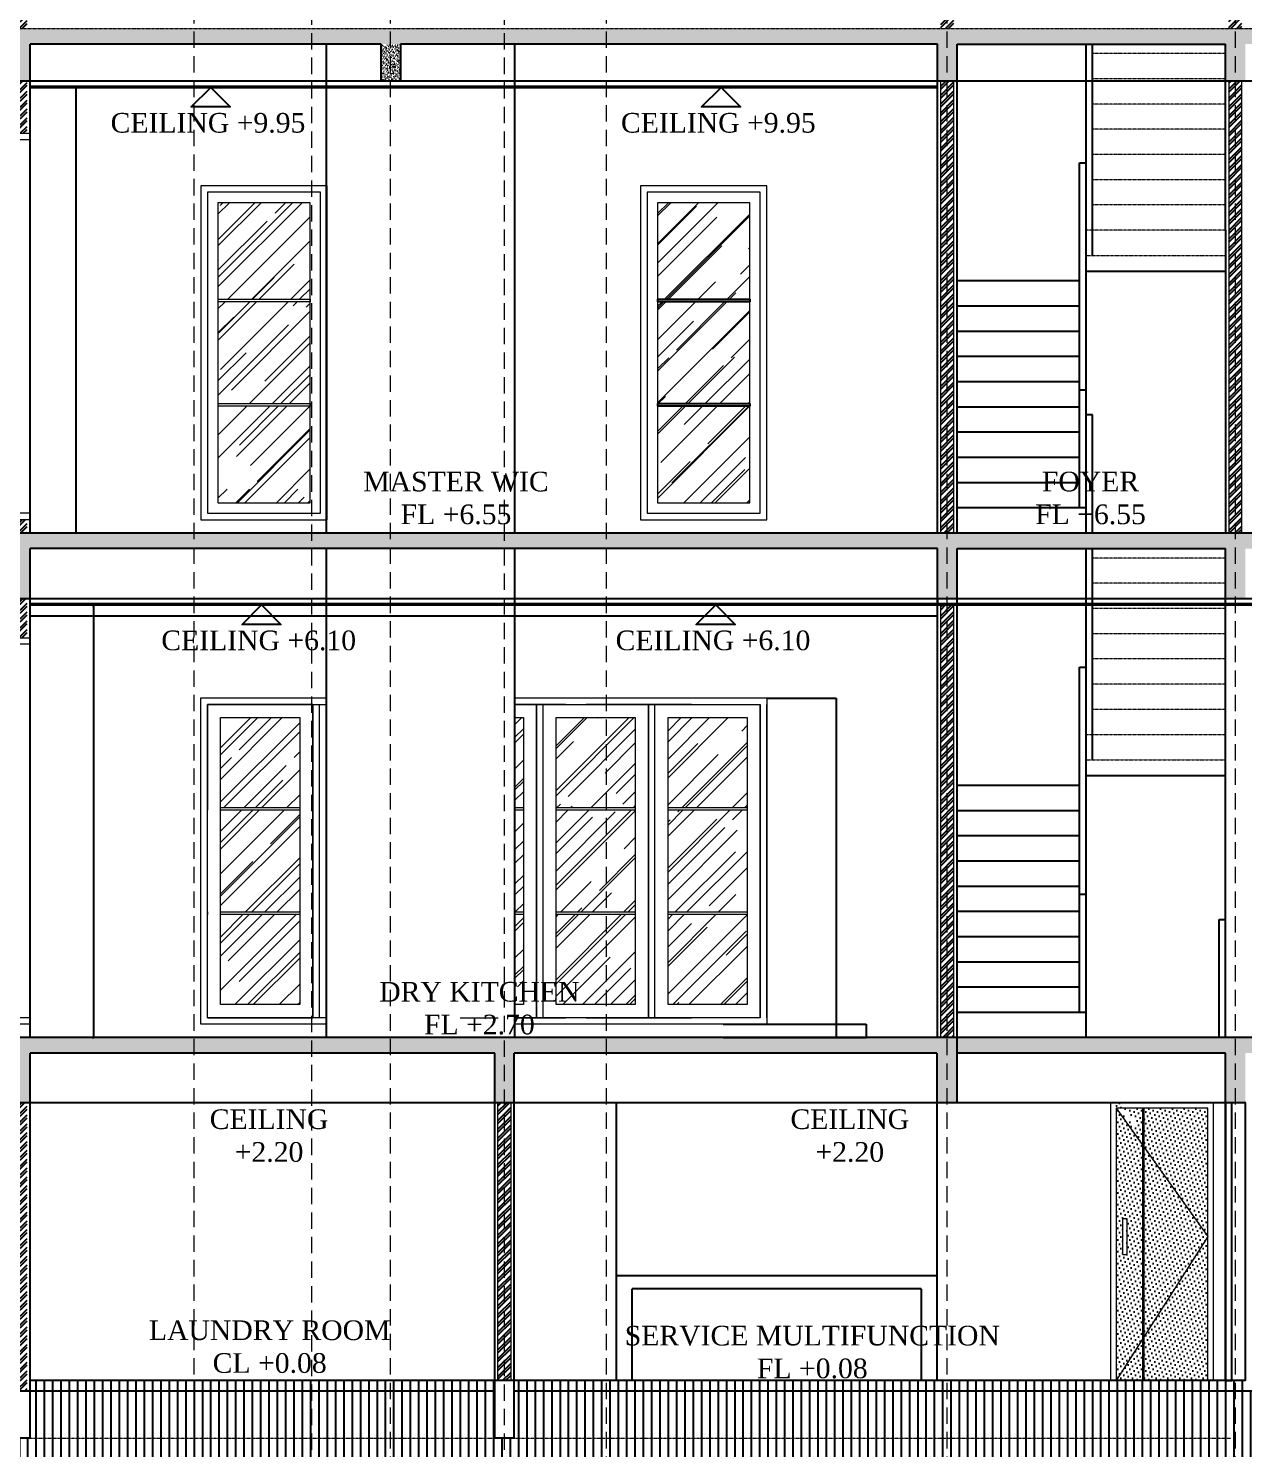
# Model space of a CAD drawing. Header units: millimetres. Extents: x -9564 to 494436, y -140371 to 4257.
# Drawn here: x 461051 to 470329, y -15362 to -4524 of the extents above; entities that cross this region are included whole.
import ezdxf

# ---------------------------------------------------------------- set-up
doc = ezdxf.new("R2010")
doc.units = ezdxf.units.MM
doc.header["$MEASUREMENT"] = 0
doc.linetypes.add('HIDDEN2', pattern=[0.1875, 0.125, -0.0625])
doc.linetypes.add('SLD-Solid', pattern=[0])
doc.layers.get('DEFPOINTS').update_dxf_attribs({"lineweight": 18})
for name, color, linetype, lineweight in [('8', 8, 'Continuous', 5), ('AS', 8, 'HIDDEN2', 5), ('DIM', 1, 'Continuous', 5), ('DINDING', 1, 'Continuous', 20), ('DOOR OPENING', 4, 'SLD-Solid', 5)]:
    doc.layers.add(name, color=color, linetype=linetype, lineweight=lineweight)
doc.layers.add('garis tipis', color=251, linetype='Continuous')
doc.layers.add('TEXT', color=4, linetype='Continuous')
doc.styles.add('style1', font='times.ttf', dxfattribs={"height": 0.15})
doc.styles.add('style2', font='times.ttf', dxfattribs={"height": 0.18})
doc.dimstyles.new('ISO-25', dxfattribs={"dimtxt": 0.18, "dimasz": 0.12, "dimexe": 0.1, "dimexo": 0.1, "dimgap": 0.0625, "dimtad": 1, "dimtoh": 1, "dimdec": 0, "dimlfac": 1000, "dimtxsty": 'style2', "dimblk": 'ARCHTICK', "dimcen": 0.15, "dimclrd": 1, "dimclre": 1, "dimclrt": 4, "dimadec": 0, "dimazin": 0, "dimtfac": 1, "dimtdec": 0, "dimtmove": 0, "dimatfit": 3, "dimldrblk": 'OBLIQUE', "dimfxl": 1, "dimarcsym": 0})
pattern_1 = [(95, (334578.1, -139278.485), (28.018925, 23.5106715), [3.809999, -41.909992]), (40, (334578.1, -139278.485), (-32.0036846, 22.0353416), [3.0479994, -33.5281105]), (145.451445, (334580.434, -139276.525), (-3.984759, 45.546012), [3.238001, -35.618042]), (91.1842, (334570.915, -139271.3), (44.28204, 32.390676), [5.714999, -62.864988]), (141.635558, (334574.605, -139268.6), (-1.417323, 68.56534), [4.857004, -53.427112]), (36.18415, (334570.915, -139271.3), (-1.417323, 68.56534), [4.571993, -50.291937]), (66, (334576.303, -139269.504), (35.903989, 6.9790285), [3.809999, -41.909992]), (11, (334576.303, -139269.504), (-17.307982, 34.788232), [3.0479994, -33.527994]), (116.451445, (334579.295, -139268.923), (18.596007, 41.767261), [3.238001, -35.617981]), (82.5, (334578.1, -139278.485), (-11.52109165, 12.3946804), [0, -33.1215938, 0, -34.0359936, 0, -33.6549937]), (52.5, (334578.1, -139278.485), (-4.7179446, 23.6173956), [0, -19.4055963, 0, -32.359594, 0, -12.8269976]), (12.5, (334570.089, -139286.495), (19.9855688, 18.3652357), [0, -12.6999976, 0, -39.6239925, 0, -52.57799]), (2.5, (334566.497, -139290.087), (17.3527776, 24.544474), [0, -16.509997, 0, -26.314395, 0, -37.337993])]
pattern_2 = [(45, (-203801.84, -168824.07), (215.52611, 574.73628), [3809.9993, -507.9999, 1269.9998, -254]), (45, (-203652.77, -168495.4), (-418.47986, 59.26968), [761.99986, -83.82, 1523.9997, -190.49996]), (45, (-203864.7, -168581.6), (813.61105, 1054.28187), [2031.9996, -355.59993, 1015.9998, -253.99995])]

# ---------------------------------------------------------------- blocks, each defined once
blk = doc.blocks.new('_ArchTick')
at = {"color": 0, "linetype": 'ByBlock', "const_width": 0.15}
blk.add_lwpolyline([(-0.5, -0.5), (0.5, 0.5)], dxfattribs=at)
blk = doc.blocks.new('*D953')
at = {"color": 1, "lineweight": -2, "transparency": 16777216}
for p, q in [((461537, -8924), (461550, -8924)), ((461550, -12224), (461550, -8924)), ((461537, -12224), (461550, -12224))]:
    blk.add_line(p, q, dxfattribs=at)
at = {"layer": 'DEFPOINTS', "color": 0, "transparency": 16777216}
for p in [(461537, -8924, 0), (461550, -8924), (461537, -12224)]:
    blk.add_point(p, dxfattribs=at)
at = {"color": 1, "lineweight": -2, "transparency": 16777216, "xscale": 0.12, "yscale": 0.12, "zscale": 0.12}
for p, rotation in [((461550, -8924), 90), ((461550, -12224), 270)]:
    blk.add_blockref('_ArchTick', p, dxfattribs=dict(at, rotation=rotation))
at = {"color": 4, "transparency": 16777216, "insert": (461550, -10574), "char_height": 0.18, "attachment_point": 5, "rotation": 90, "style": 'style2'}
blk.add_mtext('3299999', dxfattribs=at)
blk = doc.blocks.new('_Oblique')
at = {"color": 0, "linetype": 'ByBlock', "lineweight": -2}
blk.add_line((-0.5, -0.5), (0.5, 0.5), dxfattribs=at)
blk = doc.blocks.new('*D954')
at = {"color": 1, "lineweight": -2, "transparency": 16777216}
for p, q in [((461362, -4974), (461417, -4974)), ((461417, -8374), (461417, -4974)), ((461362, -8374), (461417, -8374))]:
    blk.add_line(p, q, dxfattribs=at)
at = {"layer": 'DEFPOINTS', "color": 0, "transparency": 16777216}
for p in [(461362, -4974), (461417, -4974), (461362, -8374, 0)]:
    blk.add_point(p, dxfattribs=at)
at = {"color": 1, "lineweight": -2, "transparency": 16777216, "xscale": 0.12, "yscale": 0.12, "zscale": 0.12}
for p, rotation in [((461417, -4974), 90), ((461417, -8374), 270)]:
    blk.add_blockref('_ArchTick', p, dxfattribs=dict(at, rotation=rotation))
at = {"color": 4, "transparency": 16777216, "insert": (461417, -6674), "char_height": 0.18, "attachment_point": 5, "rotation": 90, "style": 'style2'}
blk.add_mtext('3399999', dxfattribs=at)
blk = doc.blocks.new('*D962')
at = {"color": 1, "lineweight": -2, "transparency": 16777216}
for p, q in [((466356, -12124), (467446, -12124)), ((467446, -12124), (467446, -12224)), ((466356, -12224), (467446, -12224))]:
    blk.add_line(p, q, dxfattribs=at)
at = {"layer": 'DEFPOINTS', "color": 0, "transparency": 16777216}
for p in [(466356, -12124), (466356, -12224), (467446, -12224)]:
    blk.add_point(p, dxfattribs=at)
at = {"color": 1, "lineweight": -2, "transparency": 16777216, "xscale": 0.12, "yscale": 0.12, "zscale": 0.12}
for p, rotation in [((467446, -12124), 90), ((467446, -12224), 270)]:
    blk.add_blockref('_ArchTick', p, dxfattribs=dict(at, rotation=rotation))
at = {"color": 4, "transparency": 16777216, "insert": (467446, -12174), "char_height": 0.18, "attachment_point": 5, "rotation": 90, "style": 'style2'}
blk.add_mtext('100000', dxfattribs=at)
blk = doc.blocks.new('*D963')
at = {"color": 1, "lineweight": -2, "transparency": 16777216}
for p, q in [((466689, -9634), (467218, -9634)), ((467218, -9634), (467218, -12224)), ((466689, -12224), (467218, -12224))]:
    blk.add_line(p, q, dxfattribs=at)
at = {"layer": 'DEFPOINTS', "color": 0, "transparency": 16777216}
for p in [(466689, -9634), (466689, -12224), (467218, -12224)]:
    blk.add_point(p, dxfattribs=at)
at = {"color": 1, "lineweight": -2, "transparency": 16777216, "xscale": 0.12, "yscale": 0.12, "zscale": 0.12}
for p, rotation in [((467218, -9634), 90), ((467218, -12224), 270)]:
    blk.add_blockref('_ArchTick', p, dxfattribs=dict(at, rotation=rotation))
at = {"color": 4, "transparency": 16777216, "insert": (467218, -10929), "char_height": 0.18, "attachment_point": 5, "rotation": 90, "style": 'style2'}
blk.add_mtext('2590000', dxfattribs=at)
blk = doc.blocks.new('HDRHRD')
at = {"layer": 'AS'}
for p, q in [((666.118, 150.089), (666.118, 168.018)), ((667.018, 149.515), (667.018, 168.018)), ((667.618, 150.089), (667.618, 168.018)), ((668.488, 149.515), (668.488, 168.018)), ((669.268, 150.089), (669.268, 168.018)), ((671.868, 150.089), (671.868, 168.018)), ((674.068, 150.089), (674.068, 168.018))]:
    blk.add_line(p, q, dxfattribs=at)

msp = doc.modelspace()

# ---------------------------------------------------------------- hatches: boundary and pattern name
h = msp.add_hatch()
h.set_pattern_fill('ANSI32', color=8, scale=4.999999)
h.set_pattern_definition([(45, (334578.1, -139278.485), (-33.675954, 33.675954), []), (45, (334600.55, -139278.485), (-33.675954, 33.675954), [])])
h.paths.add_polyline_path([(473416.0226, -1473.5402), (473316.0226, -1473.5402), (473316.0226, -4523.5396), (473416.0226, -4523.5396)])
h.paths.add_polyline_path([(470316.0232, -1473.5402), (470216.0232, -1473.5402), (470216.0232, -4523.5396), (470316.0232, -4523.5396)])
h.paths.add_polyline_path([(468116.0236, -1473.5402), (468016.0236, -1473.5402), (468016.0236, -4523.5396), (468116.0236, -4523.5396)])
h.paths.add_polyline_path([(474116.0225, -4923.5396), (474016.0225, -4923.5396), (474016.0225, -5673.5394), (474116.0225, -5673.5394)])
h.paths.add_polyline_path([(470316.0232, -4923.5396), (470216.0232, -4923.5396), (470216.0232, -8373.5389), (470316.0232, -8373.5389)])
h.paths.add_polyline_path([(468116.0236, -4923.5396), (468016.0236, -4923.5396), (468016.0236, -8373.5389), (468116.0236, -8373.5389)])
h.paths.add_polyline_path([(461041.025, -12723.5381), (460941.025, -12723.5381), (460941.025, -14923.5377), (461041.025, -14923.5377)])
h.paths.add_polyline_path([(464736.0243, -12723.5381), (464636.0244, -12723.5381), (464636.0244, -14843.5377), (464736.0243, -14843.5377)])
h.paths.add_polyline_path([(468116.0236, -8923.5388), (468016.0236, -8923.5388), (468016.0236, -12223.5382), (468116.0236, -12223.5382)])
h.paths.add_polyline_path([(461041.025, -1466.238), (460941.025, -1466.238), (460941.025, -4523.5396), (461041.025, -4523.5396)])
h.paths.add_polyline_path([(461041.025, -8273.5389), (460941.025, -8273.5389), (460941.025, -8373.5389), (461041.025, -8373.5389)])
h.paths.add_polyline_path([(460941.025, -5323.5395), (461041.025, -5323.5395), (461041.025, -4923.5396), (460941.025, -4923.5396)])
h.paths.add_polyline_path([(460941.025, -9173.5388), (461041.025, -9173.5388), (461041.025, -8873.5388), (460941.025, -8873.5388)])
h.paths.add_polyline_path([(474016.0225, -9523.5387), (474116.0225, -9523.5387), (474116.0225, -8873.5388), (474016.0225, -8873.5388)])
h = msp.add_hatch()
h.set_pattern_fill('DOTS', color=8, scale=19.999996, angle=45)
h.set_pattern_definition([(45, (-203801.84, -168824.07), (-11.225318, 33.6759541), [0, -31.749994])])
h.paths.add_polyline_path([(469566.0235, -14561.8304), (469566.0235, -14843.5377), (470056.0229, -14843.5377), (470056.0229, -13743.5379)])
h.paths.add_polyline_path([(469556.0235, -12942.0747), (469356.0236, -12683.5381), (469356.0236, -14843.5377), (469556.0235, -14575.2451)])
h.paths.add_polyline_path([(469436.0235, -13881.0379), (469406.0235, -13881.0379), (469406.0235, -13606.0379), (469436.0235, -13606.0379)], flags=16)
h.paths.add_polyline_path([(469556.0235, -14575.2451), (469356.0236, -14843.5377), (469556.0235, -14843.5377)], flags=17)
h.paths.add_polyline_path([(469566.0235, -14561.8304), (470055.8465, -13743.2708), (469566.0235, -12955.0015)])
h.paths.add_polyline_path([(470056.0229, -12763.5381), (469566.0235, -12763.5381), (469566.0235, -12955.0015), (470056.0229, -13743.5379)])
h.paths.add_polyline_path([(469556.0235, -12763.5381), (469356.0236, -12763.5381), (469556.0235, -12942.0747)], flags=17)
h = msp.add_hatch()
h.set_pattern_fill('ANSI31', color=8, scale=19.999996, angle=45)
h.set_pattern_definition([(90, (332778.32, -139278.485), (-63.499988, 0), [])])
h.paths.add_polyline_path([(478566.0217, -14923.5377), (480816.0212, -14923.5377), (480816.0212, -15483.5376), (478566.0217, -15483.5376)])
h.paths.add_polyline_path([(478086.0218, -14923.5377), (478566.0217, -14923.5377), (478566.0217, -15483.5376), (478086.0218, -15483.5376)])
h.paths.add_polyline_path([(476146.0222, -14923.5377), (478086.0218, -14923.5377), (478086.0218, -15483.5376), (476146.0222, -15483.5376)])
h.paths.add_polyline_path([(474141.0225, -14923.5377), (476146.0222, -14923.5377), (476146.0222, -15483.5376), (460916.025, -15483.5376), (460916.025, -15283.5376), (470230.7929, -15283.5376), (470341.0232, -15283.5376), (474141.0225, -15283.5376)])
h.paths.add_polyline_path([(464761.0243, -14843.5377), (467991.0236, -14843.5377), (467991.0236, -15283.5376), (464761.0243, -15283.5376)])
h.paths.add_polyline_path([(461066.025, -14843.5377), (464611.0244, -14843.5377), (464611.0244, -15283.5376), (461066.025, -15283.5376)])
h.paths.add_polyline_path([(473991.0225, -14923.5377), (470341.0232, -14923.5377), (470341.0232, -14843.5377), (467991.0236, -14843.5377), (467991.0236, -15283.5376), (473991.0225, -15283.5376)])
at = {"layer": 'DIM', "true_color": 0x636466}
h = msp.add_hatch(dxfattribs=at)
h.set_pattern_fill('AR-CONC', color=251, scale=0.2, angle=45)
h.set_pattern_definition(pattern_1)
h.paths.add_polyline_path([(474141.0225, -4523.5396), (460916.025, -4523.5396), (460916.025, -4923.5396), (461066.025, -4923.5396), (461066.025, -4643.5396), (467991.0236, -4643.5396), (467991.0236, -4923.5396), (468141.0236, -4923.5396), (468141.0236, -4643.5396), (470191.0232, -4643.5396), (470191.0232, -4923.5396), (470341.0232, -4923.5396), (470341.0232, -4643.5396), (473991.0225, -4643.5396), (473991.0225, -4923.5396), (474141.0225, -4923.5396)])
h = msp.add_hatch(dxfattribs=at)
h.set_pattern_fill('AR-CONC', color=251, scale=0.2, angle=45)
h.set_pattern_definition([(95, (-203801.84, -168824.07), (28.0189248, 23.5106715), [3.8099993, -41.9099921]), (40, (-203801.84, -168824.07), (-32.0036846, 22.0353416), [3.0479994, -33.5281105]), (145.4514447, (-203799.506, -168822.11), (-3.9847588, 45.5460119), [3.2380012, -35.6180422]), (91.1842, (-203809.025, -168816.886), (44.2820403, 32.3906765), [5.714999, -62.864988]), (141.635558, (-203805.335, -168814.186), (-1.4173232, 68.56534), [4.8570037, -53.4271116]), (36.184151, (-203809.025, -168816.886), (-1.417323, 68.56534), [4.5719926, -50.291937]), (66, (-203803.637, -168815.09), (35.9039891, 6.9790285), [3.8099993, -41.9099921]), (11, (-203803.637, -168815.09), (-17.307982, 34.788232), [3.0479994, -33.5279937]), (116.451445, (-203800.645, -168814.508), (18.5960069, 41.7672607), [3.2380012, -35.6179808]), (82.5, (-203801.841, -168824.07), (-11.52109165, 12.3946804), [0, -33.1215938, 0, -34.0359936, 0, -33.6549937]), (52.5, (-203801.841, -168824.07), (-4.7179446, 23.6173956), [0, -19.40559635, 0, -32.3595939, 0, -12.8269976]), (12.5, (-203809.851, -168832.08), (19.98556885, 18.36523566), [0, -12.6999976, 0, -39.62399255, 0, -52.5779901]), (2.5, (-203813.444, -168835.672), (17.3527776, 24.544474), [0, -16.5099969, 0, -26.31439505, 0, -37.337993])])
h.paths.add_polyline_path([(463891.0248, -4643.5396), (463816.0244, -4643.5396), (463816.0244, -4923.5396), (463891.0248, -4923.5396)])
h.paths.add_polyline_path([(463816.0244, -4643.5396), (463741.0248, -4643.5396), (463741.0248, -4923.5396), (463816.0244, -4923.5396)])
h = msp.add_hatch(dxfattribs=at)
h.set_pattern_fill('AR-CONC', color=251, scale=0.2, angle=45)
h.set_pattern_definition(pattern_1)
h.paths.add_polyline_path([(474080.4071, -8373.5389), (460916.025, -8373.5389), (460916.025, -8873.5388), (461066.025, -8873.5388), (461066.025, -8493.5389), (467991.0236, -8493.5389), (467991.0236, -8873.5388), (468141.0236, -8873.5388), (468141.0236, -8493.5389), (470191.0232, -8493.5389), (470191.0232, -8873.5388), (470341.0232, -8873.5388), (470341.0232, -8493.5389), (473991.0225, -8493.5389), (473991.0225, -8873.5388), (474141.0225, -8873.5388), (474141.0225, -8493.5389), (474491.0224, -8493.5389), (474491.0224, -8873.5388), (474566.0224, -8873.5388), (474566.0224, -9173.5388), (474641.0224, -9173.5388), (474641.0224, -8373.5389), (474141.0225, -8373.5389)])
h = msp.add_hatch(dxfattribs=at)
h.set_pattern_fill('AR-CONC', color=251, scale=0.2, angle=45)
h.set_pattern_definition([(95, (332778.32, -139278.485), (28.018925, 23.5106715), [3.809999, -41.909992]), (40, (332778.32, -139278.485), (-32.0036846, 22.0353416), [3.0479994, -33.5281105]), (145.451445, (332780.656, -139276.525), (-3.984759, 45.546012), [3.238001, -35.618042]), (91.1842, (332771.137, -139271.3), (44.28204, 32.390676), [5.714999, -62.864988]), (141.635558, (332774.827, -139268.6), (-1.417323, 68.56534), [4.857004, -53.427112]), (36.18415, (332771.137, -139271.3), (-1.417323, 68.56534), [4.571993, -50.291937]), (66, (332776.525, -139269.504), (35.903989, 6.9790285), [3.809999, -41.909992]), (11, (332776.525, -139269.504), (-17.307982, 34.788232), [3.0479994, -33.527994]), (116.451445, (332779.517, -139268.923), (18.596007, 41.767261), [3.238001, -35.617981]), (82.5, (332778.321, -139278.485), (-11.52109165, 12.3946804), [0, -33.1215938, 0, -34.0359936, 0, -33.6549937]), (52.5, (332778.321, -139278.485), (-4.7179446, 23.6173956), [0, -19.4055963, 0, -32.359594, 0, -12.8269976]), (12.5, (332770.311, -139286.495), (19.9855688, 18.3652357), [0, -12.6999976, 0, -39.6239925, 0, -52.57799]), (2.5, (332766.719, -139290.087), (17.3527776, 24.544474), [0, -16.509997, 0, -26.314395, 0, -37.337993])])
h.paths.add_polyline_path([(460916.025, -12223.5382), (468141.0236, -12223.5382), (468141.0236, -12723.5381), (468136.0237, -12723.5381), (467991.0236, -12723.5381), (467991.0236, -12343.5382), (464761.0243, -12343.5382), (464761.0243, -12723.5381), (464611.0244, -12723.5381), (464611.0244, -12343.5382), (461066.025, -12343.5382), (461066.025, -12723.5381), (460916.025, -12723.5381)])
h = msp.add_hatch(dxfattribs=at)
h.set_pattern_fill('AR-CONC', color=251, scale=0.2, angle=45)
h.set_pattern_definition(pattern_1)
h.paths.add_polyline_path([(474141.0225, -12223.5382), (468141.0236, -12223.5382), (468141.0236, -12343.5382), (470191.0232, -12343.5382), (470191.0232, -12723.5381), (470196.0234, -12723.5381), (470341.0232, -12723.5381), (470341.0232, -12343.5382), (473991.0225, -12343.5382), (473991.0225, -12723.5381), (474141.0225, -12723.5381)])
at = {"layer": 'DOOR OPENING', "linetype": 'Continuous', "transparency": 33554687}
h = msp.add_hatch(dxfattribs=at)
h.set_pattern_fill('AR-RROOF', color=8, scale=9.999998, angle=45)
h.set_pattern_definition(pattern_2)
h.paths.add_polyline_path([(462498.5246, -5853.7756), (462498.5246, -6590.2059), (463067.5404, -6590.2059), (463202.5247, -6590.2059), (463202.5247, -5853.7756)])
h.paths.add_polyline_path([(462498.5246, -6610.2059), (462498.5246, -7386.8724), (463067.5404, -7386.8724), (463202.5247, -7386.8724), (463202.5247, -6610.2059), (463067.5404, -6610.2059)])
h.paths.add_polyline_path([(462498.5246, -7406.8724), (462498.5246, -8143.539), (463202.5247, -8143.539), (463202.5247, -7406.8724), (463067.5404, -7406.8724)])
h = msp.add_hatch(dxfattribs=at)
h.set_pattern_fill('AR-RROOF', color=8, scale=9.999998, angle=45)
h.set_pattern_definition([(45, (87449.9, -206550.3), (215.5261, 574.73628), [3809.9993, -507.9999, 1269.9998, -254]), (45, (87598.98, -206221.63), (-418.47986, 59.26968), [761.9999, -83.82, 1523.9997, -190.5]), (45, (87387.04, -206307.84), (813.61105, 1054.28187), [2031.9996, -355.5999, 1015.9998, -253.99995])])
h.paths.add_polyline_path([(465854.5239, -5853.7756), (465854.5239, -6590.2059), (466423.5397, -6590.2059), (466558.524, -6590.2059), (466558.524, -5853.7756)])
h.paths.add_polyline_path([(465854.5239, -6610.2059), (465854.5239, -7386.8724), (466423.5397, -7386.8724), (466558.524, -7386.8724), (466558.524, -6610.2059), (466423.5397, -6610.2059)])
h.paths.add_polyline_path([(465854.5239, -7406.8724), (465854.5239, -8143.539), (466558.524, -8143.539), (466558.524, -7406.8724), (466423.5397, -7406.8724)])
h = msp.add_hatch(dxfattribs=at)
h.set_pattern_fill('AR-RROOF', color=8, scale=9.999998, angle=45)
h.set_pattern_definition(pattern_2)
h.paths.add_polyline_path([(462518.5246, -10470.2052), (463122.5245, -10470.2052), (463122.5245, -9783.5387), (462518.5246, -9783.5387)])
h.paths.add_polyline_path([(463122.5245, -10490.2052), (462518.5246, -10490.2052), (462518.5246, -11266.8717), (463122.5245, -11266.8717)])
h.paths.add_polyline_path([(463122.5245, -11286.8717), (462518.5246, -11286.8717), (462518.5246, -11973.5382), (463122.5245, -11973.5382)])
h = msp.add_hatch(dxfattribs=at)
h.set_pattern_fill('AR-RROOF', color=8, scale=9.999998, angle=45)
h.set_pattern_definition(pattern_2)
h.paths.add_polyline_path([(464766.0243, -9783.5387), (464766.0243, -10470.2052), (464830.5243, -10470.2052), (464830.5243, -9783.5387)])
h.paths.add_polyline_path([(464766.0243, -10490.2052), (464766.0243, -11266.8717), (464830.5243, -11266.8717), (464830.5243, -10490.2052)])
h.paths.add_polyline_path([(464766.0243, -11286.8717), (464766.0243, -11973.5382), (464830.5243, -11973.5382), (464830.5243, -11286.8717)])
h = msp.add_hatch(dxfattribs=at)
h.set_pattern_fill('AR-RROOF', color=8, scale=9.999998, angle=45)
h.set_pattern_definition(pattern_2)
h.paths.add_polyline_path([(465684.5241, -9783.5387), (465080.5242, -9783.5387), (465080.5242, -10470.2052), (465684.5241, -10470.2052)])
h.paths.add_polyline_path([(465684.5241, -10490.2052), (465080.5242, -10490.2052), (465080.5242, -11266.8717), (465684.5241, -11266.8717)])
h.paths.add_polyline_path([(465684.5241, -11286.8717), (465080.5242, -11286.8717), (465080.5242, -11973.5382), (465684.5241, -11973.5382)])
h = msp.add_hatch(dxfattribs=at)
h.set_pattern_fill('AR-RROOF', color=8, scale=9.999998, angle=45)
h.set_pattern_definition(pattern_2)
h.paths.add_polyline_path([(466538.524, -9783.5387), (465934.5241, -9783.5387), (465934.5241, -10470.2052), (466538.524, -10470.2052)])
h.paths.add_polyline_path([(466538.524, -10490.2052), (465934.5241, -10490.2052), (465934.5241, -11266.8717), (466538.524, -11266.8717)])
h.paths.add_polyline_path([(466538.524, -11286.8717), (465934.5241, -11286.8717), (465934.5241, -11973.5382), (466538.524, -11973.5382)])

# ---------------------------------------------------------------- linework, layer by layer
for p, q in [((461066.025, -8373.5389), (461066.025, -4643.5396)), ((463741.0248, -4643.5396), (461066.025, -4643.5396)), ((463326.0246, -8373.5389), (463326.0246, -4643.5396)), ((463326.0246, -8373.5389), (463326.0246, -4643.5396)), ((463741.0248, -4643.5396), (463741.0248, -4923.5396)), ((467991.0236, -4643.5396), (463891.0248, -4643.5396)), ((463891.0248, -4643.5396), (463891.0248, -4923.5396)), ((464766.0231, -8373.5389), (464766.0231, -4643.5396)), ((464766.0243, -8373.5389), (464766.0243, -4643.5396)), ((467991.0236, -8373.5389), (467991.0236, -4643.5396)), ((468141.0236, -6761.0392), (468141.0236, -4643.5396)), ((468141.0236, -4643.5396), (470191.0232, -4643.5396)), ((469126.0234, -6448.5393), (469126.0234, -4643.5396)), ((469176.0234, -6256.0393), (469176.0234, -4643.5396)), ((470191.0232, -6063.5394), (470191.0232, -4643.5396)), ((460916.025, -4923.5396), (464766.0231, -4923.5396)), ((461066.025, -4973.5396), (467991.0236, -4973.5396)), ((464766.0231, -4923.5396), (468141.0236, -4923.5396)), ((468141.0236, -4923.5396), (474141.0225, -4923.5396, 0)), ((469076.0235, -8181.039), (469076.0235, -5548.5395)), ((469076.0235, -5548.5395), (469126.0234, -5548.5395)), ((470191.0232, -6063.5394), (470191.0232, -8373.5389)), ((469126.0234, -6376.0393), (470196.0234, -6376.0393)), ((468141.0236, -6448.5393), (469076.0235, -6448.5393)), ((469126.0234, -6761.0392), (469126.0234, -6448.5393)), ((465854.5239, -6590.2059), (465854.5239, -6610.2059)), ((465854.5239, -6590.2059), (466423.5397, -6590.2059)), ((466423.5397, -6610.2059), (465854.5239, -6610.2059)), ((466423.5397, -6590.2059), (466558.524, -6590.2059)), ((466558.524, -6610.2059), (466423.5397, -6610.2059)), ((466558.524, -6590.2059), (466558.524, -6610.2059)), ((468141.0236, -6641.0393), (468141.0236, -6641.0393)), ((468141.0236, -6641.0393), (469076.0235, -6641.0393)), ((468141.0236, -8373.5389), (468141.0236, -6761.0392)), ((468141.0236, -6761.0392), (468141.0236, -6761.0392)), ((469126.0234, -8373.5389), (469126.0234, -6761.0392)), ((468141.0236, -6833.5392), (469076.0235, -6833.5392)), ((468141.0236, -7026.0392), (469076.0235, -7026.0392)), ((468141.0236, -7218.5391), (469076.0235, -7218.5391)), ((469076.0235, -8181.039), (469076.0235, -7281.0391)), ((469076.0235, -7281.0391), (469126.0234, -7281.0391)), ((465854.5239, -7386.8724), (465854.5239, -7406.8724)), ((465854.5239, -7386.8724), (466423.5397, -7386.8724)), ((466423.5397, -7406.8724), (465854.5239, -7406.8724)), ((466423.5397, -7386.8724), (466558.524, -7386.8724)), ((466558.524, -7406.8724), (466423.5397, -7406.8724)), ((466558.524, -7386.8724), (466558.524, -7406.8724)), ((468141.0236, -7411.0391), (469076.0235, -7411.0391)), ((469126.0234, -8373.5389), (469126.0234, -7473.5391)), ((469176.0234, -7473.5391), (469126.0234, -7473.5391)), ((469176.0234, -8373.5389), (469176.0234, -7473.5391)), ((468141.0236, -7603.5391), (469076.0235, -7603.5391)), ((468141.0236, -7796.039), (469076.0235, -7796.039)), ((468141.0236, -7988.539), (469076.0235, -7988.539)), ((468141.0236, -8181.039), (469126.0234, -8181.039)), ((460916.025, -8373.5389), (474828.5224, -8373.5389)), ((461066.025, -12223.5382), (461066.025, -8493.5389)), ((467991.0236, -8493.5389), (461066.025, -8493.5389)), ((463326.0246, -8823.5388), (463326.0246, -8493.5389)), ((463326.0246, -12223.5382), (463326.0246, -8493.5389)), ((464766.0231, -8823.5388), (464766.0231, -8493.5389)), ((464766.0243, -12223.5382), (464766.0243, -8493.5389)), ((467991.0236, -12223.5382), (467991.0236, -8493.5389)), ((468141.0236, -10683.5385), (468141.0236, -8493.5389)), ((468141.0236, -8493.5389), (470191.0232, -8493.5389)), ((469126.0234, -10298.5386), (469126.0234, -8493.5389)), ((469176.0234, -10106.0386), (469176.0234, -8493.5389)), ((470191.0232, -12223.5382), (470191.0232, -8493.5389)), ((460916.025, -8873.5388), (468141.0236, -8873.5388)), ((461066.025, -8873.5388, 0), (468141.0236, -8873.5388)), ((463326.0246, -12223.5382), (463326.0246, -8823.5388)), ((464766.0231, -12223.5382), (464766.0231, -8823.5388)), ((467991.0236, -8873.5388), (473991.0225, -8873.5388)), ((467991.0236, -8873.5388), (474141.0225, -8873.5388)), ((461066.025, -8923.5388, 0), (467991.0236, -8923.5388, 0)), ((467991.0236, -8923.5388), (473991.0225, -8923.5388)), ((461066.025, -9006.447), (467991.0236, -9006.447)), ((469076.0235, -12031.0382), (469076.0235, -9398.5387)), ((469076.0235, -9398.5387), (469126.0234, -9398.5387)), ((469126.0234, -10226.0386), (470196.0234, -10226.0386)), ((468141.0236, -10298.5386), (469076.0235, -10298.5386)), ((469126.0234, -10611.0385), (469126.0234, -10298.5386)), ((468141.0236, -10491.0385), (469076.0235, -10491.0385)), ((468141.0236, -12723.5381), (468141.0236, -10611.0385)), ((469126.0234, -12223.5382), (469126.0234, -10611.0385)), ((468141.0236, -10683.5385), (469076.0235, -10683.5385)), ((468141.0236, -10876.0385), (469076.0235, -10876.0385)), ((468141.0236, -11068.5384), (469076.0235, -11068.5384)), ((469076.0235, -12031.0382), (469076.0235, -11131.0384)), ((469076.0235, -11131.0384), (469126.0234, -11131.0384)), ((468141.0236, -11261.0384), (469076.0235, -11261.0384)), ((470141.0232, -12223.5382), (470141.0232, -11323.5384)), ((470141.0232, -11323.5384), (470191.0232, -11323.5384)), ((468141.0236, -11453.5383), (469076.0235, -11453.5383)), ((468141.0236, -11646.0383), (469076.0235, -11646.0383)), ((468141.0236, -11838.5383), (469076.0235, -11838.5383)), ((468141.0236, -12031.0382), (469126.0234, -12031.0382)), ((474141.0225, -12223.5382), (460916.025, -12223.5382)), ((461066.025, -15283.5376), (461066.025, -12343.5382)), ((464611.0244, -12343.5382), (461066.025, -12343.5382)), ((464611.0244, -15283.5376), (464611.0244, -12343.5382)), ((464761.0243, -15283.5376), (464761.0243, -12343.5382)), ((467986.0237, -12343.5382), (464761.0243, -12343.5382)), ((467986.0237, -12343.5382), (467986.0237, -12723.5381)), ((470191.0232, -12343.5382), (468141.0236, -12343.5382)), ((470191.0232, -14843.5377), (470191.0232, -12343.5382)), ((470196.0234, -12723.5381), (460916.025, -12723.5381)), ((465541.0241, -14843.5377), (465541.0241, -12723.5381)), ((467986.0237, -12723.5381), (467986.0237, -14843.5377)), ((470346.0234, -12723.5381), (470196.0234, -12723.5381)), ((467986.0237, -14043.5379), (465541.0241, -14043.5379)), ((467866.0237, -14143.5378), (465661.0241, -14143.5378)), ((465661.0241, -14843.5377), (465661.0241, -14143.5378)), ((467866.0237, -14143.5378), (467866.0237, -14843.5377)), ((470341.0232, -14843.5377), (461066.025, -14843.5377)), ((464611.0244, -14923.5377), (460916.025, -14923.5377)), ((473991.0225, -14923.5377), (464761.0243, -14923.5377)), ((461066.025, -15283.5376), (460916.025, -15283.5376)), ((464761.0243, -15283.5376), (464611.0244, -15283.5376))]:
    msp.add_line(p, q)
for points in [[(462443.2433, -4973.5396), (462591.2377, -5121.534), (462295.2489, -5121.534), (462443.2433, -4973.5396)], [(466339.079, -4973.5396), (466487.0734, -5121.534), (466191.0846, -5121.534), (466339.079, -4973.5396)], [(467991.0236, -8873.5388), (467991.0236, -8923.5388), (470191.0232, -8923.5388), (470191.0232, -8873.5388)], [(462830.2693, -8923.5388), (462978.2637, -9071.5332), (462682.2749, -9071.5332), (462830.2693, -8923.5388)], [(466298.4639, -8923.5388), (466446.4584, -9071.5332), (466150.4695, -9071.5332), (466298.4639, -8923.5388)], [(470341.0232, -12723.5381), (470341.0232, -14843.5377), (470191.0232, -14843.5377), (470191.0232, -12343.5382)]]:
    msp.add_lwpolyline(points)
msp.add_lwpolyline([(470191.0232, -14843.5377), (470238.8672, -14843.5377), (470238.8672, -12723.5381), (470191.0232, -12723.5381)], close=True)
at = {"layer": '8'}
for p, q in [((468016.0236, -8373.5389), (468016.0236, -4923.5396)), ((468116.0236, -8373.5389), (468116.0236, -4923.5396)), ((470216.0232, -4923.5396), (470216.0232, -8373.5389)), ((470316.0232, -8373.5389), (470316.0232, -4923.5396)), ((468016.0236, -12223.5382), (468016.0236, -8923.5388)), ((468116.0236, -12223.5382), (468116.0236, -8923.5388)), ((464636.0244, -14843.5377), (464636.0244, -12723.5381)), ((464736.0243, -14843.5377), (464736.0243, -12723.5381))]:
    msp.add_line(p, q, dxfattribs=at)
at = {"layer": 'AS'}
for p, q in [((458532.627, -4523.5396, 0), (482486.7168, -4523.5396, 0)), ((470191.0232, -4716.0396), (469176.0234, -4716.0396)), ((470191.0232, -4908.5396), (469176.0234, -4908.5396)), ((470191.0232, -5101.0395), (469176.0234, -5101.0395)), ((470191.0232, -5293.5395), (469176.0234, -5293.5395)), ((470191.0232, -5486.0395), (469176.0234, -5486.0395)), ((470191.0232, -5678.5394), (469176.0234, -5678.5394)), ((470191.0232, -5871.0394), (469176.0234, -5871.0394)), ((470191.0232, -6063.5394), (469126.0234, -6063.5394)), ((469126.0234, -6256.0393), (470196.0234, -6256.0393)), ((458532.627, -8373.5389, 0), (482486.7168, -8373.5389, 0)), ((470191.0232, -8566.0389), (469176.0234, -8566.0389)), ((470191.0232, -8758.5389), (469176.0234, -8758.5389)), ((470191.0232, -8951.0388), (469176.0234, -8951.0388)), ((470191.0232, -9143.5388), (469176.0234, -9143.5388)), ((470191.0232, -9336.0387), (469176.0234, -9336.0387)), ((470191.0232, -9528.5387), (469176.0234, -9528.5387)), ((470191.0232, -9721.0387), (469176.0234, -9721.0387)), ((470191.0232, -9913.5386), (469126.0234, -9913.5386)), ((469126.0234, -10106.0386), (470196.0234, -10106.0386)), ((482961.0032, -12223.5382), (468141.0236, -12223.5382)), ((458532.627, -14923.5377, 0), (464611.0244, -14923.5377, 0)), ((464761.0243, -14923.5377, 0), (482486.7168, -14923.5377, 0)), ((457748.4859, -15283.5376, 0), (470230.7929, -15283.5376, 0))]:
    msp.add_line(p, q, dxfattribs=at)
at = {"layer": 'DINDING'}
for p, q in [((461066.025, -5373.5395), (460916.025, -5373.5395)), ((461066.025, -5323.5395), (461066.025, -5373.5395)), ((461066.025, -8223.539), (460916.025, -8223.539)), ((461066.025, -8273.5389), (461066.025, -8223.539)), ((461066.025, -9173.5388, 0), (461066.025, -9223.5388, 0)), ((461066.025, -9223.5388, 0), (460916.025, -9223.5388, 0)), ((461066.025, -12073.5382, 0), (460916.025, -12073.5382, 0)), ((461066.025, -12123.5382, 0), (461066.025, -12073.5382, 0))]:
    msp.add_line(p, q, dxfattribs=at)
for points in [[(461066.025, -8273.5389), (460916.025, -8273.5389), (460916.025, -5323.5395), (461066.025, -5323.5395)], [(461066.025, -12123.5382), (460916.025, -12123.5382), (460916.025, -9173.5388), (461066.025, -9173.5388)]]:
    msp.add_lwpolyline(points, close=True, dxfattribs=at)
at = {"layer": 'DOOR OPENING', "linetype": 'Continuous', "transparency": 33554687}
for p, q in [((462498.5246, -6590.2059), (462498.5246, -6610.2059)), ((462498.5246, -6590.2059), (463067.5404, -6590.2059)), ((463067.5404, -6610.2059), (462498.5246, -6610.2059)), ((463067.5404, -6590.2059), (463202.5247, -6590.2059)), ((463202.5247, -6610.2059), (463067.5404, -6610.2059)), ((463202.5247, -6590.2059), (463202.5247, -6610.2059)), ((462498.5246, -7386.8724), (462498.5246, -7406.8724)), ((462498.5246, -7386.8724), (463067.5404, -7386.8724)), ((463067.5404, -7406.8724), (462498.5246, -7406.8724)), ((463067.5404, -7386.8724), (463202.5247, -7386.8724)), ((463202.5247, -7406.8724), (463067.5404, -7406.8724)), ((463202.5247, -7386.8724), (463202.5247, -7406.8724)), ((462418.5247, -9683.5387), (462418.5247, -10470.2052)), ((463222.5245, -9683.5387), (462418.5247, -9683.5387)), ((463222.5245, -10470.2052), (463222.5245, -9683.5387)), ((463222.5245, -12073.5382), (463222.5245, -9683.5387)), ((463272.5245, -12073.5382), (463272.5245, -9683.5387)), ((464788.5242, -9683.5387), (464766.0243, -9683.5387)), ((465150.5242, -9683.5387), (464788.5242, -9683.5387)), ((464930.5242, -10470.2052), (464930.5242, -9683.5387)), ((464930.5242, -12073.5382), (464930.5242, -9683.5387)), ((464980.5242, -12073.5382), (464980.5242, -9683.5387)), ((465953.524, -9683.5387), (465310.5242, -9683.5387)), ((465784.5241, -10470.2052), (465784.5241, -9683.5387)), ((465784.5241, -12073.5382), (465784.5241, -9683.5387)), ((465834.5241, -12073.5382), (465834.5241, -9683.5387)), ((466114.524, -9683.5387), (465953.524, -9683.5387)), ((466638.5239, -10470.2052), (466638.5239, -9683.5387)), ((466638.5239, -10470.2052), (466638.5239, -9683.5387)), ((466638.5239, -12073.5382), (466638.5239, -9683.5387)), ((466638.5239, -10470.2052), (466638.5239, -9683.5387)), ((466688.5239, -12073.5382), (466688.5239, -9683.5387)), ((462418.5247, -10470.2052), (462418.5247, -10490.2052)), ((462418.5247, -11266.8717), (462418.5247, -10490.2052)), ((462518.5246, -10470.2052), (463122.5245, -10470.2052)), ((463122.5245, -10490.2052), (462518.5246, -10490.2052)), ((463222.5245, -10470.2052), (463222.5245, -10490.2052)), ((463222.5245, -11266.8717), (463222.5245, -10490.2052)), ((464766.0243, -10470.2052), (464830.5243, -10470.2052)), ((464830.5243, -10490.2052), (464766.0243, -10490.2052)), ((464930.5242, -10470.2052), (464930.5242, -10490.2052)), ((464930.5242, -11266.8717), (464930.5242, -10490.2052)), ((465080.5242, -10470.2052), (465684.5241, -10470.2052)), ((465684.5241, -10490.2052), (465080.5242, -10490.2052)), ((465784.5241, -10470.2052), (465784.5241, -10490.2052)), ((465784.5241, -11266.8717), (465784.5241, -10490.2052)), ((465934.5241, -10470.2052), (466538.524, -10470.2052)), ((466538.524, -10490.2052), (465934.5241, -10490.2052)), ((466638.5239, -10470.2052), (466638.5239, -10490.2052)), ((466638.5239, -10470.2052), (466638.5239, -10490.2052)), ((466638.5239, -11266.8717), (466638.5239, -10490.2052)), ((466638.5239, -11266.8717), (466638.5239, -10490.2052)), ((462418.5247, -11266.8717), (462418.5247, -11286.8717)), ((462518.5246, -11266.8717), (463122.5245, -11266.8717)), ((463222.5245, -11266.8717), (463222.5245, -11286.8717)), ((464766.0243, -11266.8717), (464830.5243, -11266.8717)), ((464930.5242, -11266.8717), (464930.5242, -11286.8717)), ((465080.5242, -11266.8717), (465684.5241, -11266.8717)), ((465784.5241, -11266.8717), (465784.5241, -11286.8717)), ((465934.5241, -11266.8717), (466538.524, -11266.8717)), ((466638.5239, -11266.8717), (466638.5239, -11286.8717)), ((466638.5239, -11266.8717), (466638.5239, -11286.8717)), ((462418.5247, -12073.5382), (462418.5247, -11286.8717)), ((463122.5245, -11286.8717), (462518.5246, -11286.8717)), ((463222.5245, -12073.5382), (463222.5245, -11286.8717)), ((464830.5243, -11286.8717), (464766.0243, -11286.8717)), ((464930.5242, -12073.5382), (464930.5242, -11286.8717)), ((465684.5241, -11286.8717), (465080.5242, -11286.8717)), ((465784.5241, -12073.5382), (465784.5241, -11286.8717)), ((466538.524, -11286.8717), (465934.5241, -11286.8717)), ((466638.5239, -12073.5382), (466638.5239, -11286.8717)), ((466638.5239, -12073.5382), (466638.5239, -11286.8717)), ((466638.5239, -12073.5382), (466638.5239, -11286.8717)), ((462418.5247, -12073.5382), (463222.5245, -12073.5382)), ((464346.5243, -12073.5382), (464638.5242, -12073.5382)), ((464766.0243, -12073.5382), (464788.5242, -12073.5382)), ((464788.5242, -12073.5382), (465150.5242, -12073.5382)), ((465310.5242, -12073.5382), (465953.524, -12073.5382)), ((465953.524, -12073.5382), (466114.524, -12073.5382)), ((470096.0229, -12723.5381), (469316.0236, -12723.5381)), ((469316.0236, -14843.5377), (469316.0236, -12723.5381)), ((469356.0236, -12763.5381), (469356.0236, -14843.5377)), ((470056.0229, -12763.5381), (469356.0236, -12763.5381)), ((469556.0235, -12763.5381), (469556.0235, -14843.5377)), ((469566.0235, -12763.5381), (469566.0235, -14843.5377)), ((470056.0229, -14843.5377), (470056.0229, -12763.5381)), ((470096.0229, -12723.5381), (470096.0229, -14843.5377)), ((469406.0235, -13881.0379), (469406.0235, -13606.0379)), ((469406.0235, -13606.0379), (469436.0235, -13606.0379)), ((469436.0235, -13606.0379), (469436.0235, -13881.0379)), ((469406.0235, -13881.0379), (469436.0235, -13881.0379)), ((469316.0236, -14843.5377), (470096.0229, -14843.5377))]:
    msp.add_line(p, q, dxfattribs=at)
for points in [[(463332.5247, -5723.7757), (462368.5247, -5723.7757), (462368.5247, -8273.5389), (463332.5247, -8273.5389)], [(466688.5239, -5723.7757), (465724.5239, -5723.7757), (465724.5239, -8273.5389), (466688.5239, -8273.5389)], [(463282.5247, -5773.7756), (462418.5247, -5773.7756), (462418.5247, -8223.539), (463282.5247, -8223.539)], [(466638.5239, -5773.7756), (465774.5239, -5773.7756), (465774.5239, -8223.539), (466638.5239, -8223.539)], [(463202.5247, -5853.7756), (462498.5246, -5853.7756), (462498.5246, -8143.539), (463202.5247, -8143.539)], [(466558.524, -5853.7756), (465854.5239, -5853.7756), (465854.5239, -8143.539), (466558.524, -8143.539)], [(462418.5247, -9683.5387), (463222.5245, -9683.5387), (463222.5245, -12073.5382), (462418.5247, -12073.5382)], [(464980.5242, -9683.5387), (465784.5241, -9683.5387), (465784.5241, -12073.5382), (464980.5242, -12073.5382)], [(465834.5241, -9683.5387), (466638.5239, -9683.5387), (466638.5239, -12073.5382), (465834.5241, -12073.5382)], [(462518.5246, -9783.5387), (463122.5245, -9783.5387), (463122.5245, -11973.5382), (462518.5246, -11973.5382)], [(465080.5242, -9783.5387), (465684.5241, -9783.5387), (465684.5241, -11973.5382), (465080.5242, -11973.5382)], [(465934.5241, -9783.5387), (466538.524, -9783.5387), (466538.524, -11973.5382), (465934.5241, -11973.5382)]]:
    msp.add_lwpolyline(points, close=True, dxfattribs=at)
for points in [[(463326.0246, -12123.5382), (462368.5247, -12123.5382), (462368.5247, -9633.5387), (463326.0246, -9633.5387)], [(464766.0243, -9633.5387), (466688.5239, -9633.5387), (466688.5239, -12123.5382), (464766.0243, -12123.5382)], [(463326.0246, -12073.5382), (462418.5247, -12073.5382), (462418.5247, -9683.5387), (463326.0246, -9683.5387)], [(463326.0246, -12073.5382), (463272.5245, -12073.5382), (463272.5245, -9683.5387), (463326.0246, -9683.5387)], [(464766.0243, -9683.5387), (466638.5239, -9683.5387), (466638.5239, -12073.5382), (464766.0243, -12073.5382)], [(464766.0243, -9683.5387), (464930.5242, -9683.5387), (464930.5242, -12073.5382), (464766.0243, -12073.5382)], [(464766.0243, -9783.5387), (464830.5243, -9783.5387), (464830.5243, -11973.5382), (464766.0243, -11973.5382)], [(469356.0236, -12763.5381), (470056.0229, -13743.5379), (469356.0236, -14843.5377)]]:
    msp.add_lwpolyline(points, dxfattribs=at)
at = {"layer": 'garis tipis'}
for p, q in [((461066.025, -4963.5396), (467991.0236, -4963.5396)), ((461066.025, -8913.5388, 0), (467991.0236, -8913.5388, 0)), ((467991.0236, -8913.5388), (473991.0225, -8913.5388))]:
    msp.add_line(p, q, dxfattribs=at)

# ---------------------------------------------------------------- block references
at = {"xscale": 999.9998119083025, "yscale": 999.9998119083025, "zscale": 999.9998119083025}
msp.add_blockref('HDRHRD', (-203801.8411, -168824.0698), dxfattribs=at)

# ---------------------------------------------------------------- texts
at = {"layer": 'TEXT', "width": 3201.420249, "attachment_point": 5, "style": 'style1'}
for s, insert, char_height in [('CEILING +9.95', (462422.5115, -5245.4874), 149.999972), ('CEILING +9.95', (466318.3472, -5245.4874), 149.999972), ('\\A1;MASTER WIC\\PFL +6.55', (464315.8845, -8108.4773), 149.999972), ('\\A1;FOYER\\PFL +6.55', (469159.8648, -8108.4773), 149.99997), ('CEILING +6.10', (462809.5375, -9195.4866), 149.999972), ('CEILING +6.10', (466277.7321, -9195.4866), 149.999972), ('\\A1;DRY KITCHEN\\PFL +2.70', (464494.4117, -12002.2362), 149.999972), ('CEILING\\P+2.20', (462888.6244, -12974.7069), 149.99997), ('CEILING\\P+2.20', (467322.0366, -12974.7069), 149.99997), ('\\A1;LAUNDRY ROOM\\PCL +0.08', (462893.4988, -14585.3309), 149.999972), ('\\A1;SERVICE MULTIFUNCTION\\PFL +0.08', (467035.9643, -14626.5218), 149.999972)]:
    msp.add_mtext(s, dxfattribs=dict(at, insert=insert, char_height=char_height))

# ---------------------------------------------------------------- dimensions: what is measured, and where the dimension line sits
for base, p1, p2, picture, middle in [((461417.2329, -4973.5396), (461362.3741, -8373.5389, 0), (461362.3741, -4973.5396), '*D954', (461417.0786, -6673.5392)), ((461550.2421, -8923.5388), (461537.1632, -12223.5382), (461537.1632, -8923.5388, 0), '*D953', (461550.0877, -10573.5385)), ((467218.02401, -12223.5382), (466688.52393, -9633.53869), (466688.52393, -12223.5382), '*D963', (467217.8697, -10928.53845)), ((467445.7101, -12223.5382), (466356.3503, -12123.5382), (466356.3503, -12223.5382), '*D962', (467445.556, -12173.5382))]:
    dim = msp.add_linear_dim(base=base, p1=p1, p2=p2, angle=90, dimstyle='ISO-25')
    dim.commit()
    dim.dimension.update_dxf_attribs({"geometry": picture, "text_midpoint": middle})

doc.saveas('drawing.dxf')
